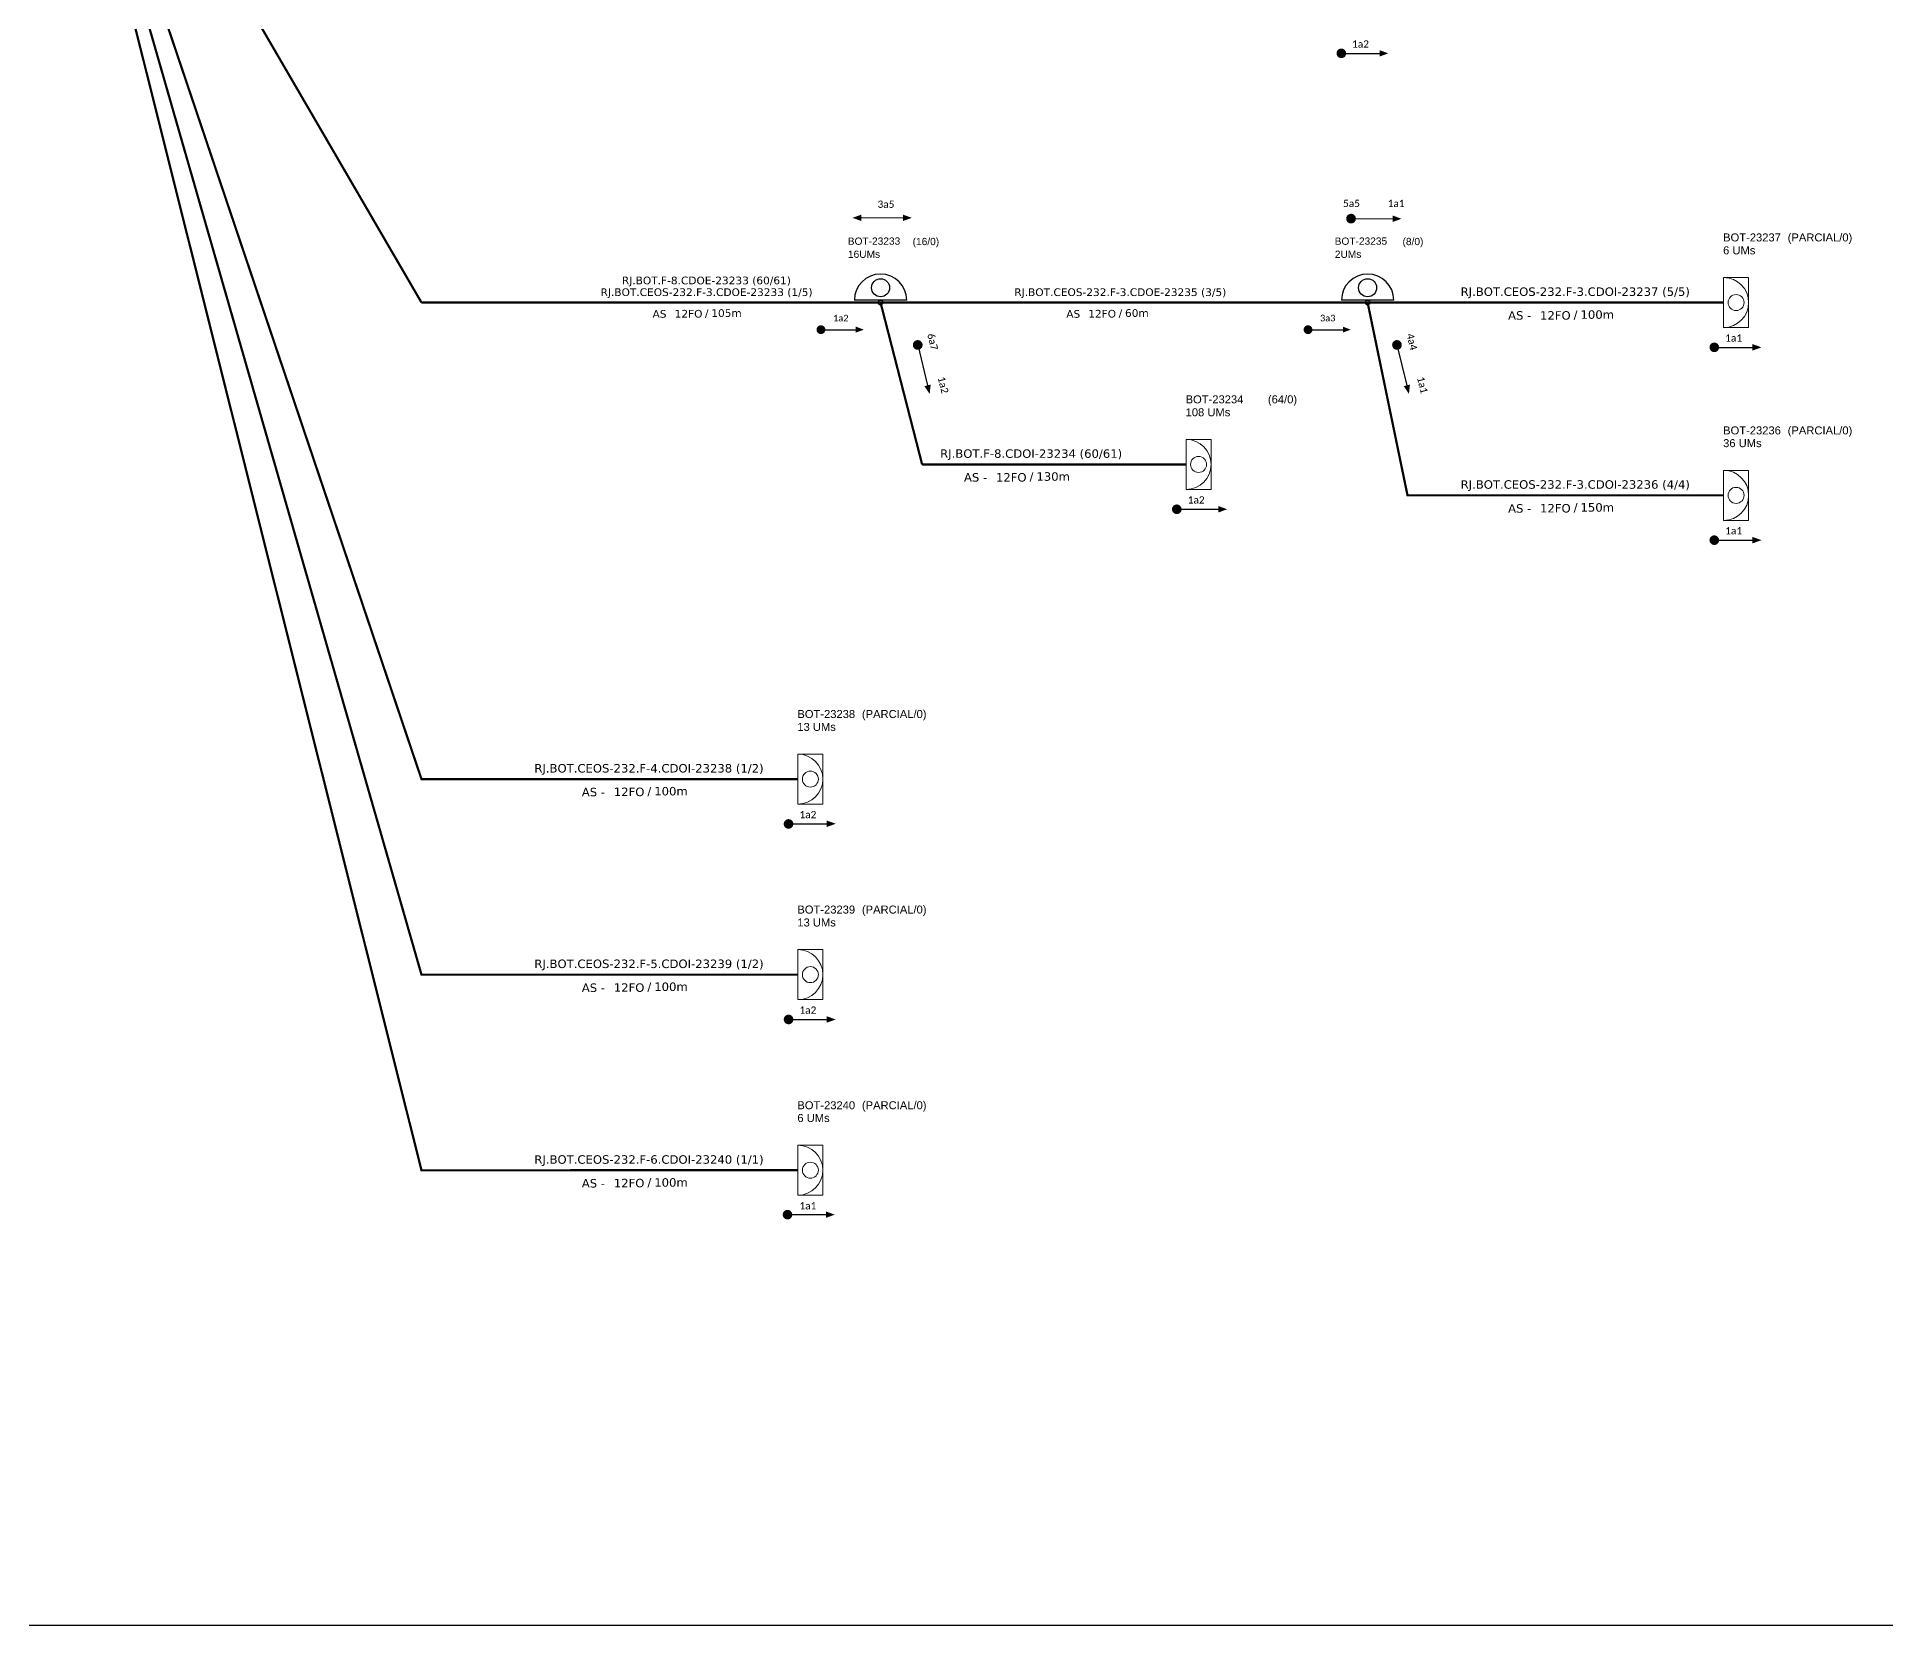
# Model space of a CAD drawing. Header units: metres. Extents: x -0.1 to 58.9, y -0.1 to 41.6.
# Drawn here: x 12.25 to 23.14, y -0.08 to 9.28 of the extents above; entities that cross this region are included whole.
import ezdxf
from ezdxf.enums import TextEntityAlignment as Align

# ---------------------------------------------------------------- set-up
doc = ezdxf.new("R2010")
doc.units = ezdxf.units.M
for name, color, linetype, lineweight in [("20.0-LEGENDA DOS CDO'S", 1, 'Continuous', 0), ('20.1-CDO_INTERIOR', 1, 'Continuous', 0), ('40.1-ETIQUETAS', 1, 'Continuous', 20)]:
    doc.layers.add(name, color=color, linetype=linetype, lineweight=lineweight)
for name, color, linetype in [('CD a instalar', 1, 'Continuous'), ('SETA', 7, 'Continuous'), ('texto', 255, 'Continuous')]:
    doc.layers.add(name, color=color, linetype=linetype)
doc.styles.add('ARIAL', font='arial.ttf')
doc.styles.add('siredit', font='verdana.ttf')
doc.styles.get("Standard").update_dxf_attribs({"font": 'arial.ttf'})
doc.linetypes.add('FENCELINE1', pattern='A,0.25,-0.1,[133,ltypeshp.shx,S=0.1,R=0,X=-0.1,Y=0],-0.1,1', length=1.45)

# ---------------------------------------------------------------- blocks, each defined once
blk = doc.blocks.new('ETIQUETA_RS5F')
at = {"layer": '40.1-ETIQUETAS', "color": 0, "style": 'siredit'}
blk.add_text('/', height=1.5, dxfattribs=at).set_placement((1.58, -1.95), align=Align.MIDDLE_RIGHT)
for tag, p in [('ETIQUETA_R_PRIMARIA', (1.21, 4.1)), ('ETIQUETA_R_SECUNDARIA', (1.21, 2.1)), ('F_ATIVAS/F_MORTAS', (1.14, -4.24))]:
    blk.add_attdef(tag, text='', height=1.5, dxfattribs=at).set_placement(p, align=Align.MIDDLE_CENTER)
for tag, p in [('TIPO_CABO', (-6.58, -2.12)), ('CAP_CABO', (0.4, -2.09))]:
    blk.add_attdef(tag, text='', height=1.5, dxfattribs=at).set_placement(p, align=Align.MIDDLE_RIGHT)
blk.add_attdef('METROS', text='', height=1.5, dxfattribs=at).set_placement((2.14, -1.95), align=Align.MIDDLE_LEFT)
for tag, p in [('FUSÃO_1', (0.85, -8.39)), ('FUSÃO_2', (0.85, -10.6)), ('FUSÃO_3', (0.85, -12.93)), ('FUSÃO_4', (0.85, -15.14)), ('FUSÃO_5', (0.85, -17.16))]:
    blk.add_attdef(tag, text='', height=1.5, dxfattribs=at).set_placement(p, align=Align.CENTER)
blk = doc.blocks.new('CDOI_INT')
at = {"layer": '20.1-CDO_INTERIOR', "color": 0, "lineweight": 18}
blk.add_lwpolyline([(4.25, -4.25), (4.25, 4.25), (0, 4.25), (0, -4.25)], close=True, dxfattribs=at)
blk.add_circle((2.12, 0), 1.36, dxfattribs=at)
blk.add_arc((0, 0), 4.25, 270, 90, dxfattribs=at)
at = {"layer": "20.0-LEGENDA DOS CDO'S", "color": 0, "style": 'ARIAL'}
for tag, p in [('CDO_N', (-0.08, 10.38)), ('SURVEY', (-0.08, 8.2)), ('SPLITER_1', (21.18, 10.38)), ('SPLITER_2', (21.19, 8.68)), ('SAP', (-0.08, 6.23)), ('1:XX', (5.94, -2.22)), ('UMS', (5.94, -4.24))]:
    blk.add_attdef(tag, p, '', height=1.36, dxfattribs=at)
blk.add_attdef('FIBRAS_UTILIZADAS', text='', height=1.36, dxfattribs=at).set_placement((15.34, 10.38), align=Align.CENTER)
blk = doc.blocks.new('CDOE-TEXTO PADRÃO')
at = {"layer": "20.0-LEGENDA DOS CDO'S", "color": 0, "style": 'ARIAL'}
for tag, p in [('CDO_N', (0.49, 7.39)), ('CORDOALHA', (0.5, 4.33)), ('SAP', (0.51, 1.67)), ('SPLITER_1', (0.59, -0.91)), ('SPLITER_2', (0.6, -3.55)), ('(XX-XX_F)S', (0.54, -8.29)), ('(XX-XX_L)S', (0.55, -10.83)), ('UMS', (0.55, -13.15))]:
    blk.add_attdef(tag, p, '', height=1.7, rotation=0.118, dxfattribs=at)
blk.add_attdef('FIBRAS_UTILIZADAS', text='', height=1.7, rotation=0.118, dxfattribs=at).set_placement((19.77, 7.43), align=Align.CENTER)
blk = doc.blocks.new('SETA1')
at = {"const_width": 1.1}
blk.add_lwpolyline([(-5.28, 0, 1), (-4.18, 0, 1)], format="xyb", close=True, dxfattribs=at)
at = {"layer": 'SETA'}
blk.add_lwpolyline([(-4.73, 0), (4.73, 0)], dxfattribs=at)
blk.add_solid([(4.73, 0.73), (6.74, 0), (4.73, -0.73)], dxfattribs=at)

msp = doc.modelspace()

# ---------------------------------------------------------------- linework, layer by layer
at = {"color": 7}
for p, q in [((17.375, 7.728), (17.066, 7.728)), ((20.243, 7.728), (19.935, 7.728))]:
    msp.add_line(p, q, dxfattribs=at)
msp.add_lwpolyline([(-0.12, -0.078), (58.918, -0.078), (58.918, 41.621), (-0.12, 41.621)], close=True, dxfattribs=at)
for points, const_width in [([(19.92, 9.182, 1), (19.948, 9.182, 1)], 0.0285), ([(16.856, 7.554, 1), (16.882, 7.554, 1)], 0.0259), ([(19.725, 7.554, 1), (19.751, 7.554, 1)], 0.0259), ([(22.117, 7.45, 1), (22.145, 7.45, 1)], 0.0285), ([(18.951, 6.496, 1), (18.979, 6.496, 1)], 0.0285), ([(22.117, 6.314, 1), (22.145, 6.314, 1)], 0.0285), ([(16.664, 4.642, 1), (16.692, 4.642, 1)], 0.0285), ([(16.664, 3.49, 1), (16.692, 3.49, 1)], 0.0285), ([(16.658, 2.34, 1), (16.686, 2.34, 1)], 0.0285)]:
    msp.add_lwpolyline(points, format="xyb", close=True, dxfattribs=dict(const_width=const_width))
for centre, radius in [((17.22, 7.801), 0.0532), ((20.089, 7.801), 0.0532), ((17.22, 7.714), 0.0143), ((20.089, 7.714), 0.0143)]:
    msp.add_circle(centre, radius, dxfattribs=at)
for centre in [(17.22, 7.728), (20.089, 7.728)]:
    msp.add_arc(centre, 0.154, 0, 180, dxfattribs=at)
at = {"layer": 'CD a instalar', "color": 8, "linetype": 'FENCELINE1', "ltscale": 7}
for points in [[(12.269, 11.574, 0.0133, 0.0133, 0), (14.516, 3.754, 0.0133, 0.0133, 0), (16.733, 3.754, 0.0133, 0.0133, 0)], [(12.269, 11.574, 0.0133, 0.0133, 0), (14.516, 2.601, 0.0133, 0.0133, 0), (16.733, 2.602, 0.0133, 0.0133, 0)], [(12.269, 11.572, 0.0133, 0.0133, 0), (14.516, 4.906, 0.0133, 0.0133, 0), (16.733, 4.906, 0.0133, 0.0133, 0)], [(20.089, 7.714, 0.0133, 0.0133, 0), (20.089, 7.714, 0.0133, 0.0133, 0), (22.186, 7.714, 0.0133, 0.0133, 0)], [(20.089, 7.714, 0.0133, 0.0133, 0), (20.324, 6.578, 0.0133, 0.0133, 0), (22.186, 6.578, 0.0133, 0.0133, 0)]]:
    msp.add_lwpolyline(points, format="xyseb", dxfattribs=at)
at = {"layer": 'CD a instalar', "color": 7, "linetype": 'FENCELINE1', "ltscale": 7, "const_width": 0.0133}
for points in [[(14.516, 7.714), (12.27, 11.574)], [(14.516, 7.714), (17.22, 7.714)], [(17.22, 7.714), (17.465, 6.76)], [(17.22, 7.714), (20.089, 7.714)], [(17.465, 6.76), (19.02, 6.76)]]:
    msp.add_lwpolyline(points, dxfattribs=at)
at = {"layer": 'SETA'}
for points in [[(19.934, 9.182), (20.179, 9.182)], [(17.107, 8.214), (17.352, 8.213)], [(16.869, 7.554), (17.092, 7.554)], [(19.738, 7.554), (19.961, 7.554)], [(22.131, 7.45), (22.376, 7.45)], [(18.965, 6.496), (19.21, 6.496)], [(22.131, 6.314), (22.376, 6.314)], [(16.678, 4.642), (16.923, 4.642)], [(16.678, 3.49), (16.923, 3.49)], [(16.672, 2.34), (16.917, 2.34)]]:
    msp.add_lwpolyline(points, dxfattribs=at)
for points in [[(20.159, 9.201), (20.211, 9.182), (20.159, 9.163)], [(17.107, 8.232), (17.055, 8.213), (17.107, 8.194)], [(17.352, 8.232), (17.404, 8.213), (17.352, 8.194)], [(17.074, 7.572), (17.122, 7.554), (17.074, 7.537)], [(19.943, 7.572), (19.99, 7.554), (19.943, 7.537)], [(22.356, 7.469), (22.409, 7.45), (22.356, 7.431)], [(19.21, 6.515), (19.262, 6.496), (19.21, 6.477)], [(22.356, 6.333), (22.409, 6.314), (22.356, 6.295)], [(16.903, 4.662), (16.956, 4.643), (16.903, 4.624)], [(16.903, 3.509), (16.956, 3.49), (16.903, 3.471)], [(16.898, 2.359), (16.95, 2.34), (16.898, 2.321)]]:
    msp.add_solid(points, dxfattribs=at)

# ---------------------------------------------------------------- block references
at = {"layer": '40.1-ETIQUETAS', "color": 8}
ref = msp.add_blockref('CDOI_INT', (22.186, 7.714), dxfattribs=dict(at, xscale=0.03465394830405618, yscale=0.03465394830405322, zscale=0.03465394830405451))
ref.add_attrib('CDO_N', 'BOT-23237', (22.183, 8.074), dxfattribs={"layer": "20.0-LEGENDA DOS CDO'S", "color": 0, "height": 0.0471, "style": 'ARIAL'})
ref.add_attrib('FIBRAS_UTILIZADAS', '    (PARCIAL/0)', dxfattribs={"layer": "20.0-LEGENDA DOS CDO'S", "color": 0, "height": 0.04714, "style": 'ARIAL'}).set_placement((22.717, 8.074), align=Align.CENTER)
ref.add_attrib('SURVEY', '6 UMs', (22.183, 7.998), dxfattribs={"layer": "20.0-LEGENDA DOS CDO'S", "color": 0, "height": 0.0471, "style": 'ARIAL'})
ref = msp.add_blockref('CDOI_INT', (22.186, 6.578), dxfattribs=dict(at, xscale=0.03465394830405618, yscale=0.03465394830405322, zscale=0.03465394830405451))
ref.add_attrib('CDO_N', 'BOT-23236', (22.183, 6.937), dxfattribs={"layer": "20.0-LEGENDA DOS CDO'S", "color": 0, "height": 0.0471, "style": 'ARIAL'})
ref.add_attrib('FIBRAS_UTILIZADAS', '    (PARCIAL/0)', dxfattribs={"layer": "20.0-LEGENDA DOS CDO'S", "color": 0, "height": 0.04714, "style": 'ARIAL'}).set_placement((22.717, 6.937), align=Align.CENTER)
ref.add_attrib('SURVEY', '36 UMs', (22.183, 6.862), dxfattribs={"layer": "20.0-LEGENDA DOS CDO'S", "color": 0, "height": 0.0471, "style": 'ARIAL'})
ref = msp.add_blockref('CDOI_INT', (16.733, 4.906), dxfattribs=dict(at, xscale=0.03465394830405618, yscale=0.03465394830405322, zscale=0.03465394830405451))
ref.add_attrib('CDO_N', 'BOT-23238', (16.73, 5.266), dxfattribs={"layer": "20.0-LEGENDA DOS CDO'S", "color": 0, "height": 0.0471, "style": 'ARIAL'})
ref.add_attrib('FIBRAS_UTILIZADAS', '    (PARCIAL/0)', dxfattribs={"layer": "20.0-LEGENDA DOS CDO'S", "color": 0, "height": 0.04714, "style": 'ARIAL'}).set_placement((17.264, 5.266), align=Align.CENTER)
ref.add_attrib('SURVEY', '13 UMs', (16.73, 5.19), dxfattribs={"layer": "20.0-LEGENDA DOS CDO'S", "color": 0, "height": 0.0471, "style": 'ARIAL'})
ref = msp.add_blockref('CDOI_INT', (16.733, 3.754), dxfattribs=dict(at, xscale=0.03465394830405618, yscale=0.03465394830405322, zscale=0.03465394830405451))
ref.add_attrib('CDO_N', 'BOT-23239', (16.73, 4.114), dxfattribs={"layer": "20.0-LEGENDA DOS CDO'S", "color": 0, "height": 0.0471, "style": 'ARIAL'})
ref.add_attrib('FIBRAS_UTILIZADAS', '    (PARCIAL/0)', dxfattribs={"layer": "20.0-LEGENDA DOS CDO'S", "color": 0, "height": 0.04714, "style": 'ARIAL'}).set_placement((17.264, 4.114), align=Align.CENTER)
ref.add_attrib('SURVEY', '13 UMs', (16.73, 4.038), dxfattribs={"layer": "20.0-LEGENDA DOS CDO'S", "color": 0, "height": 0.0471, "style": 'ARIAL'})
ref = msp.add_blockref('CDOI_INT', (16.733, 2.602), dxfattribs=dict(at, xscale=0.03465394830405618, yscale=0.03465394830405322, zscale=0.03465394830405451))
ref.add_attrib('CDO_N', 'BOT-23240', (16.73, 2.961), dxfattribs={"layer": "20.0-LEGENDA DOS CDO'S", "color": 0, "height": 0.0471, "style": 'ARIAL'})
ref.add_attrib('FIBRAS_UTILIZADAS', '    (PARCIAL/0)', dxfattribs={"layer": "20.0-LEGENDA DOS CDO'S", "color": 0, "height": 0.04714, "style": 'ARIAL'}).set_placement((17.264, 2.961), align=Align.CENTER)
ref.add_attrib('SURVEY', '6 UMs', (16.73, 2.886), dxfattribs={"layer": "20.0-LEGENDA DOS CDO'S", "color": 0, "height": 0.0471, "style": 'ARIAL'})
at = {"layer": 'CD a instalar', "color": 7, "linetype": 'FENCELINE1', "ltscale": 7}
ref = msp.add_blockref('CDOE-TEXTO PADRÃO', (17.21, 7.767), dxfattribs=dict(at, xscale=0.02519424007415771, yscale=0.02519424007415771, zscale=0.02519424007415771))
ref.add_attrib('CDO_N', 'BOT-23233', (17.027, 8.054), dxfattribs={"layer": "20.0-LEGENDA DOS CDO'S", "color": 0, "height": 0.0428, "rotation": 0.118, "style": 'ARIAL'})
ref.add_attrib('CORDOALHA', '16UMs', (17.028, 7.977), dxfattribs={"layer": "20.0-LEGENDA DOS CDO'S", "color": 0, "height": 0.0428, "rotation": 0.118, "style": 'ARIAL'})
ref.add_attrib('FIBRAS_UTILIZADAS', '       (16/0)', dxfattribs={"layer": "20.0-LEGENDA DOS CDO'S", "color": 0, "height": 0.04283, "rotation": 0.118, "style": 'ARIAL'}).set_placement((17.429, 8.052), align=Align.CENTER)
ref = msp.add_blockref('CDOE-TEXTO PADRÃO', (20.079, 7.767), dxfattribs=dict(at, xscale=0.02519424007415771, yscale=0.02519424007415771, zscale=0.02519424007415771))
ref.add_attrib('CDO_N', 'BOT-23235', (19.895, 8.054), dxfattribs={"layer": "20.0-LEGENDA DOS CDO'S", "color": 0, "height": 0.0428, "rotation": 0.118, "style": 'ARIAL'})
ref.add_attrib('CORDOALHA', '2UMs', (19.896, 7.977), dxfattribs={"layer": "20.0-LEGENDA DOS CDO'S", "color": 0, "height": 0.0428, "rotation": 0.118, "style": 'ARIAL'})
ref.add_attrib('FIBRAS_UTILIZADAS', '       (8/0)', dxfattribs={"layer": "20.0-LEGENDA DOS CDO'S", "color": 0, "height": 0.04283, "rotation": 0.118, "style": 'ARIAL'}).set_placement((20.298, 8.052), align=Align.CENTER)
ref = msp.add_blockref('ETIQUETA_RS5F', (16.159, 7.711), dxfattribs=dict(at, xscale=0.03023308761119406, yscale=0.03023308761119406, zscale=0.03023308761119404))
ref.add_attrib('ETIQUETA_R_PRIMARIA', 'RJ.BOT.F-8.CDOE-23233 (60/61)', dxfattribs={"layer": '40.1-ETIQUETAS', "color": 0, "height": 0.04535, "style": 'siredit'}).set_placement((16.194, 7.844), align=Align.MIDDLE_CENTER)
ref.add_attrib('ETIQUETA_R_SECUNDARIA', 'RJ.BOT.CEOS-232.F-3.CDOE-23233 (1/5)', dxfattribs={"layer": '40.1-ETIQUETAS', "color": 0, "height": 0.04535, "style": 'siredit'}).set_placement((16.195, 7.775), align=Align.MIDDLE_CENTER)
ref.add_attrib('TIPO_CABO', 'AS', dxfattribs={"layer": '40.1-ETIQUETAS', "color": 0, "height": 0.0453, "style": 'siredit'}).set_placement((15.959, 7.647), align=Align.MIDDLE_RIGHT)
ref.add_attrib('CAP_CABO', '12FO', dxfattribs={"layer": '40.1-ETIQUETAS', "color": 0, "height": 0.0453, "style": 'siredit'}).set_placement((16.171, 7.648), align=Align.MIDDLE_RIGHT)
ref.add_attrib('METROS', '105m', dxfattribs={"layer": '40.1-ETIQUETAS', "color": 0, "height": 0.0453, "style": 'siredit'}).set_placement((16.223, 7.652), align=Align.MIDDLE_LEFT)
ref = msp.add_blockref('ETIQUETA_RS5F', (18.596, 7.711), dxfattribs=dict(at, xscale=0.03023308761119406, yscale=0.03023308761119406, zscale=0.03023308761119404))
ref.add_attrib('ETIQUETA_R_SECUNDARIA', 'RJ.BOT.CEOS-232.F-3.CDOE-23235 (3/5)', dxfattribs={"layer": '40.1-ETIQUETAS', "color": 0, "height": 0.04535, "style": 'siredit'}).set_placement((18.632, 7.775), align=Align.MIDDLE_CENTER)
ref.add_attrib('TIPO_CABO', 'AS', dxfattribs={"layer": '40.1-ETIQUETAS', "color": 0, "height": 0.0453, "style": 'siredit'}).set_placement((18.396, 7.647), align=Align.MIDDLE_RIGHT)
ref.add_attrib('CAP_CABO', '12FO', dxfattribs={"layer": '40.1-ETIQUETAS', "color": 0, "height": 0.0453, "style": 'siredit'}).set_placement((18.607, 7.648), align=Align.MIDDLE_RIGHT)
ref.add_attrib('METROS', '60m', dxfattribs={"layer": '40.1-ETIQUETAS', "color": 0, "height": 0.0453, "style": 'siredit'}).set_placement((18.66, 7.652), align=Align.MIDDLE_LEFT)
at = {"layer": 'CD a instalar', "color": 8}
ref = msp.add_blockref('ETIQUETA_RS5F', (21.273, 7.708), dxfattribs=dict(at, xscale=0.0332563964125191, yscale=0.0332563964125191, zscale=0.03325639641251824))
ref.add_attrib('ETIQUETA_R_PRIMARIA', 'RJ.BOT.CEOS-232.F-3.CDOI-23237 (5/5)', dxfattribs={"layer": '40.1-ETIQUETAS', "color": 0, "height": 0.04988, "style": 'siredit'}).set_placement((21.312, 7.778), align=Align.MIDDLE_CENTER)
ref.add_attrib('TIPO_CABO', 'AS -', dxfattribs={"layer": '40.1-ETIQUETAS', "color": 0, "height": 0.0499, "style": 'siredit'}).set_placement((21.053, 7.638), align=Align.MIDDLE_RIGHT)
ref.add_attrib('CAP_CABO', '12FO', dxfattribs={"layer": '40.1-ETIQUETAS', "color": 0, "height": 0.0499, "style": 'siredit'}).set_placement((21.285, 7.638), align=Align.MIDDLE_RIGHT)
ref.add_attrib('METROS', '100m', dxfattribs={"layer": '40.1-ETIQUETAS', "color": 0, "height": 0.0499, "style": 'siredit'}).set_placement((21.343, 7.643), align=Align.MIDDLE_LEFT)
at = {"layer": 'CD a instalar', "color": 7, "linetype": 'FENCELINE1', "ltscale": 7}
ref = msp.add_blockref('CDOI_INT', (19.02, 6.76), dxfattribs=dict(at, xscale=0.03465394830405618, yscale=0.03465394830405322, zscale=0.03465394830405451))
ref.add_attrib('CDO_N', 'BOT-23234', (19.017, 7.12), dxfattribs={"layer": "20.0-LEGENDA DOS CDO'S", "color": 0, "height": 0.0471, "style": 'ARIAL'})
ref.add_attrib('FIBRAS_UTILIZADAS', '    (64/0)', dxfattribs={"layer": "20.0-LEGENDA DOS CDO'S", "color": 0, "height": 0.0471, "style": 'ARIAL'}).set_placement((19.551, 7.12), align=Align.CENTER)
ref.add_attrib('SURVEY', '108 UMs', (19.017, 7.044), dxfattribs={"layer": "20.0-LEGENDA DOS CDO'S", "color": 0, "height": 0.0471, "style": 'ARIAL'})
ref = msp.add_blockref('ETIQUETA_RS5F', (18.068, 6.754), dxfattribs=dict(at, xscale=0.0332563964125191, yscale=0.0332563964125191, zscale=0.03325639641251824))
ref.add_attrib('ETIQUETA_R_PRIMARIA', 'RJ.BOT.F-8.CDOI-23234 (60/61)', dxfattribs={"layer": '40.1-ETIQUETAS', "color": 0, "height": 0.04988, "style": 'siredit'}).set_placement((18.107, 6.824), align=Align.MIDDLE_CENTER)
ref.add_attrib('TIPO_CABO', 'AS -', dxfattribs={"layer": '40.1-ETIQUETAS', "color": 0, "height": 0.0499, "style": 'siredit'}).set_placement((17.848, 6.684), align=Align.MIDDLE_RIGHT)
ref.add_attrib('CAP_CABO', '12FO', dxfattribs={"layer": '40.1-ETIQUETAS', "color": 0, "height": 0.0499, "style": 'siredit'}).set_placement((18.08, 6.684), align=Align.MIDDLE_RIGHT)
ref.add_attrib('METROS', '130m', dxfattribs={"layer": '40.1-ETIQUETAS', "color": 0, "height": 0.0499, "style": 'siredit'}).set_placement((18.138, 6.689), align=Align.MIDDLE_LEFT)
at = {"layer": 'CD a instalar', "color": 8}
ref = msp.add_blockref('ETIQUETA_RS5F', (21.273, 6.572), dxfattribs=dict(at, xscale=0.0332563964125191, yscale=0.0332563964125191, zscale=0.03325639641251824))
ref.add_attrib('ETIQUETA_R_PRIMARIA', 'RJ.BOT.CEOS-232.F-3.CDOI-23236 (4/4)', dxfattribs={"layer": '40.1-ETIQUETAS', "color": 0, "height": 0.04988, "style": 'siredit'}).set_placement((21.312, 6.642), align=Align.MIDDLE_CENTER)
ref.add_attrib('TIPO_CABO', 'AS -', dxfattribs={"layer": '40.1-ETIQUETAS', "color": 0, "height": 0.0499, "style": 'siredit'}).set_placement((21.053, 6.501), align=Align.MIDDLE_RIGHT)
ref.add_attrib('CAP_CABO', '12FO', dxfattribs={"layer": '40.1-ETIQUETAS', "color": 0, "height": 0.0499, "style": 'siredit'}).set_placement((21.285, 6.502), align=Align.MIDDLE_RIGHT)
ref.add_attrib('METROS', '150m', dxfattribs={"layer": '40.1-ETIQUETAS', "color": 0, "height": 0.0499, "style": 'siredit'}).set_placement((21.343, 6.507), align=Align.MIDDLE_LEFT)
ref = msp.add_blockref('ETIQUETA_RS5F', (15.817, 4.9), dxfattribs=dict(at, xscale=0.0332563964125191, yscale=0.0332563964125191, zscale=0.03325639641251824))
ref.add_attrib('ETIQUETA_R_PRIMARIA', 'RJ.BOT.CEOS-232.F-4.CDOI-23238 (1/2)', dxfattribs={"layer": '40.1-ETIQUETAS', "color": 0, "height": 0.04988, "style": 'siredit'}).set_placement((15.856, 4.97), align=Align.MIDDLE_CENTER)
ref.add_attrib('TIPO_CABO', 'AS -', dxfattribs={"layer": '40.1-ETIQUETAS', "color": 0, "height": 0.0499, "style": 'siredit'}).set_placement((15.597, 4.83), align=Align.MIDDLE_RIGHT)
ref.add_attrib('CAP_CABO', '12FO', dxfattribs={"layer": '40.1-ETIQUETAS', "color": 0, "height": 0.0499, "style": 'siredit'}).set_placement((15.829, 4.831), align=Align.MIDDLE_RIGHT)
ref.add_attrib('METROS', '100m', dxfattribs={"layer": '40.1-ETIQUETAS', "color": 0, "height": 0.0499, "style": 'siredit'}).set_placement((15.887, 4.835), align=Align.MIDDLE_LEFT)
ref = msp.add_blockref('ETIQUETA_RS5F', (15.817, 3.748), dxfattribs=dict(at, xscale=0.0332563964125191, yscale=0.0332563964125191, zscale=0.03325639641251824))
ref.add_attrib('ETIQUETA_R_PRIMARIA', 'RJ.BOT.CEOS-232.F-5.CDOI-23239 (1/2)', dxfattribs={"layer": '40.1-ETIQUETAS', "color": 0, "height": 0.04988, "style": 'siredit'}).set_placement((15.856, 3.818), align=Align.MIDDLE_CENTER)
ref.add_attrib('TIPO_CABO', 'AS -', dxfattribs={"layer": '40.1-ETIQUETAS', "color": 0, "height": 0.0499, "style": 'siredit'}).set_placement((15.597, 3.677), align=Align.MIDDLE_RIGHT)
ref.add_attrib('CAP_CABO', '12FO', dxfattribs={"layer": '40.1-ETIQUETAS', "color": 0, "height": 0.0499, "style": 'siredit'}).set_placement((15.829, 3.678), align=Align.MIDDLE_RIGHT)
ref.add_attrib('METROS', '100m', dxfattribs={"layer": '40.1-ETIQUETAS', "color": 0, "height": 0.0499, "style": 'siredit'}).set_placement((15.887, 3.683), align=Align.MIDDLE_LEFT)
ref = msp.add_blockref('ETIQUETA_RS5F', (15.817, 2.595), dxfattribs=dict(at, xscale=0.0332563964125191, yscale=0.0332563964125191, zscale=0.03325639641251824))
ref.add_attrib('ETIQUETA_R_PRIMARIA', 'RJ.BOT.CEOS-232.F-6.CDOI-23240 (1/1)', dxfattribs={"layer": '40.1-ETIQUETAS', "color": 0, "height": 0.04988, "style": 'siredit'}).set_placement((15.856, 2.665), align=Align.MIDDLE_CENTER)
ref.add_attrib('TIPO_CABO', 'AS -', dxfattribs={"layer": '40.1-ETIQUETAS', "color": 0, "height": 0.0499, "style": 'siredit'}).set_placement((15.597, 2.525), align=Align.MIDDLE_RIGHT)
ref.add_attrib('CAP_CABO', '12FO', dxfattribs={"layer": '40.1-ETIQUETAS', "color": 0, "height": 0.0499, "style": 'siredit'}).set_placement((15.829, 2.526), align=Align.MIDDLE_RIGHT)
ref.add_attrib('METROS', '100m', dxfattribs={"layer": '40.1-ETIQUETAS', "color": 0, "height": 0.0499, "style": 'siredit'}).set_placement((15.887, 2.53), align=Align.MIDDLE_LEFT)
at = {"layer": 'SETA', "color": 2, "yscale": 0.02592, "zscale": 0.02592}
for p, xscale, rotation in [((20.114, 8.208), 0.02592, 359.836437141282), ((17.468, 7.345), 0.02592000000000001, 283.6890753339918), ((20.291, 7.345), 0.02592000000000001, 283.6890753339918)]:
    msp.add_blockref('SETA1', p, dxfattribs=dict(at, xscale=xscale, rotation=rotation))

# ---------------------------------------------------------------- texts
at = {"attachment_point": 5}
for s, insert, char_height, width in [('{\\fCalibri|b0|i0|c0|p34;\\C7;1a2}', (20.047, 9.237), 0.04277, 0.72303), ('{\\fCalibri|b0|i0|c0|p34;\\C7;1a2}', (16.986, 7.622), 0.03888, 0.6573), ('{\\fCalibri|b0|i0|c0|p34;\\C7;3a3}', (19.854, 7.622), 0.03888, 0.6573), ('\\C7;\\fCalibri|b0|i0|c0|p34;1a1', (22.245, 7.505), 0.04277, 0.72303), ('\\C7;\\fCalibri|b0|i0|c0|p34;1a2', (19.079, 6.551), 0.04277, 0.72303), ('\\C7;\\fCalibri|b0|i0|c0|p34;1a1', (22.245, 6.369), 0.04277, 0.72303), ('{\\fCalibri|b0|i0|c0|p34;\\C7;1a2}', (16.792, 4.697), 0.04277, 0.72303), ('{\\fCalibri|b0|i0|c0|p34;\\C7;1a2}', (16.792, 3.545), 0.04277, 0.72303), ('\\C7;\\fCalibri|b0|i0|c0|p34;1a1', (16.792, 2.392), 0.04277, 0.72303)]:
    msp.add_mtext(s, dxfattribs=dict(at, insert=insert, char_height=char_height, width=width))
at = {"layer": 'texto', "char_height": 0.04277, "width": 0.72303, "attachment_point": 5}
for s, insert, rotation in [('{\\fCalibri|b0|i0|c0|p34;\\C7;3a5}', (17.252, 8.293), 359.8364), ('{\\fCalibri|b0|i0|c0|p34;\\C7;5a5}', (19.994, 8.298), 359.8364), ('{\\fCalibri|b0|i0|c0|p34;\\C7;1a1}', (20.257, 8.298), 359.8364), ('{\\fCalibri|b0|i0|c0|p34;\\C7;6a7}', (17.527, 7.483), 283.6891), ('{\\fCalibri|b0|i0|c0|p34;\\C7;4a4}', (20.35, 7.483), 283.6891), ('{\\fCalibri|b0|i0|c0|p34;\\C7;1a2}', (17.589, 7.228), 283.6891), ('{\\fCalibri|b0|i0|c0|p34;\\C7;1a1}', (20.412, 7.228), 283.6891)]:
    msp.add_mtext(s, dxfattribs=dict(at, insert=insert, rotation=rotation))

doc.saveas('drawing.dxf')
